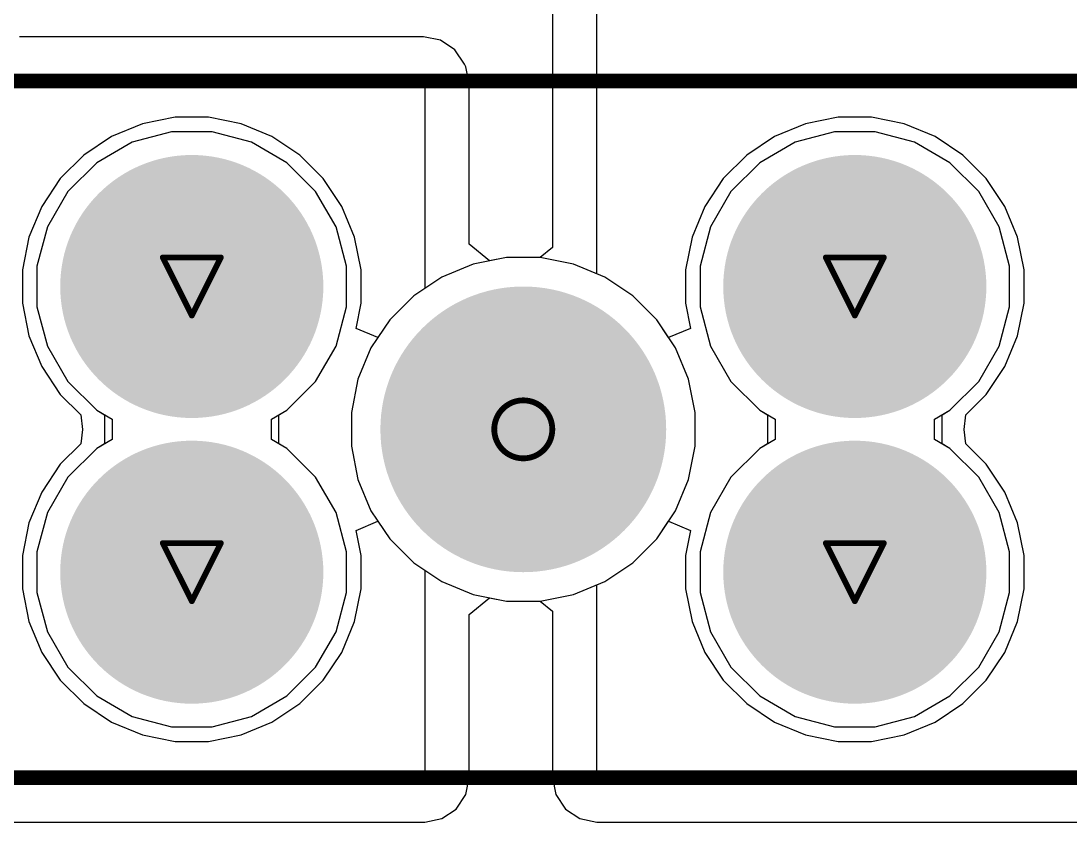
# Model space of a CAD drawing. Header units: inches. Extents: x 0 to 5379, y 0 to 5429.
# Drawn here: x 316.43 to 325.61, y 23.33 to 30.34 of the extents above; entities that cross this region are included whole.
import ezdxf

# ---------------------------------------------------------------- set-up
doc = ezdxf.new("R2010")
doc.units = ezdxf.units.IN
for name, color, linetype in [('Bottom Layer', 5, 'Continuous'), ('Bottom Solder', 6, 'Continuous'), ('Drill Drawing', 1, 'Continuous'), ('GND01', 16, 'Continuous'), ('GND02', 76, 'Continuous'), ('Multi-Layer', 9, 'Continuous'), ('Pad Holes', 156, 'Continuous'), ('PWR', 156, 'Continuous'), ('SIG 01', 90, 'Continuous'), ('Top Layer', 1, 'Continuous'), ('Top Overlay', 2, 'Continuous'), ('Top Solder', 216, 'Continuous')]:
    doc.layers.add(name, color=color, linetype=linetype)

# ---------------------------------------------------------------- blocks, each defined once
blk = doc.blocks.new('178_6165_0002_123')
at = {"layer": 'Bottom Layer'}
h = blk.add_hatch(color=5, dxfattribs=at)
edge = h.paths.add_edge_path()
edge.add_arc((-2.8999, 1.2501), 1.1, 0, 360)
h = blk.add_hatch(color=5, dxfattribs=at)
edge = h.paths.add_edge_path()
edge.add_arc((2.8999, 1.2501), 1.1, 0, 360)
h = blk.add_hatch(color=5, dxfattribs=at)
edge = h.paths.add_edge_path()
edge.add_arc((-2.8999, -1.2501), 1.1, 0, 360)
h = blk.add_hatch(color=5, dxfattribs=at)
edge = h.paths.add_edge_path()
edge.add_arc((2.8999, -1.2501), 1.1, 0, 360)
at = {"layer": 'Bottom Solder'}
h = blk.add_hatch(color=6, dxfattribs=at)
edge = h.paths.add_edge_path()
edge.add_arc((-2.8999, 1.2501), 1.1508, 0, 360)
h = blk.add_hatch(color=6, dxfattribs=at)
edge = h.paths.add_edge_path()
edge.add_arc((2.8999, 1.2501), 1.1508, 0, 360)
h = blk.add_hatch(color=6, dxfattribs=at)
edge = h.paths.add_edge_path()
edge.add_arc((0, 0.0001), 0.1016, 0, 360)
h = blk.add_hatch(color=6, dxfattribs=at)
edge = h.paths.add_edge_path()
edge.add_arc((-2.8999, -1.2501), 1.1508, 0, 360)
h = blk.add_hatch(color=6, dxfattribs=at)
edge = h.paths.add_edge_path()
edge.add_arc((2.8999, -1.2501), 1.1508, 0, 360)
at = {"layer": 'GND01'}
h = blk.add_hatch(color=16, dxfattribs=at)
edge = h.paths.add_edge_path()
edge.add_arc((-2.8999, 1.2501), 1.1, 0, 360)
h = blk.add_hatch(color=16, dxfattribs=at)
edge = h.paths.add_edge_path()
edge.add_arc((2.8999, 1.2501), 1.1, 0, 360)
h = blk.add_hatch(color=16, dxfattribs=at)
edge = h.paths.add_edge_path()
edge.add_arc((-2.8999, -1.2501), 1.1, 0, 360)
h = blk.add_hatch(color=16, dxfattribs=at)
edge = h.paths.add_edge_path()
edge.add_arc((2.8999, -1.2501), 1.1, 0, 360)
at = {"layer": 'GND02'}
h = blk.add_hatch(color=76, dxfattribs=at)
edge = h.paths.add_edge_path()
edge.add_arc((-2.8999, 1.2501), 1.1, 0, 360)
h = blk.add_hatch(color=76, dxfattribs=at)
edge = h.paths.add_edge_path()
edge.add_arc((2.8999, 1.2501), 1.1, 0, 360)
h = blk.add_hatch(color=76, dxfattribs=at)
edge = h.paths.add_edge_path()
edge.add_arc((-2.8999, -1.2501), 1.1, 0, 360)
h = blk.add_hatch(color=76, dxfattribs=at)
edge = h.paths.add_edge_path()
edge.add_arc((2.8999, -1.2501), 1.1, 0, 360)
at = {"layer": 'Multi-Layer'}
h = blk.add_hatch(color=9, dxfattribs=at)
edge = h.paths.add_edge_path()
edge.add_arc((-2.8999, 1.2501), 1.1, 0, 360)
h = blk.add_hatch(color=9, dxfattribs=at)
edge = h.paths.add_edge_path()
edge.add_arc((2.8999, 1.2501), 1.1, 0, 360)
h = blk.add_hatch(color=9, dxfattribs=at)
edge = h.paths.add_edge_path()
edge.add_arc((-2.8999, -1.2501), 1.1, 0, 360)
h = blk.add_hatch(color=9, dxfattribs=at)
edge = h.paths.add_edge_path()
edge.add_arc((2.8999, -1.2501), 1.1, 0, 360)
at = {"layer": 'Pad Holes'}
h = blk.add_hatch(color=7, dxfattribs=at)
edge = h.paths.add_edge_path()
edge.add_arc((-2.8999, 1.2501), 0.75, 0, 360)
h = blk.add_hatch(color=7, dxfattribs=at)
edge = h.paths.add_edge_path()
edge.add_arc((2.8999, 1.2501), 0.75, 0, 360)
h = blk.add_hatch(color=7, dxfattribs=at)
edge = h.paths.add_edge_path()
edge.add_arc((0, 0.0001), 1.25, 0, 360)
h = blk.add_hatch(color=7, dxfattribs=at)
edge = h.paths.add_edge_path()
edge.add_arc((-2.8999, -1.2501), 0.75, 0, 360)
h = blk.add_hatch(color=7, dxfattribs=at)
edge = h.paths.add_edge_path()
edge.add_arc((2.8999, -1.2501), 0.75, 0, 360)
at = {"layer": 'PWR'}
h = blk.add_hatch(color=156, dxfattribs=at)
edge = h.paths.add_edge_path()
edge.add_arc((-2.8999, 1.2501), 1.1, 0, 360)
h = blk.add_hatch(color=156, dxfattribs=at)
edge = h.paths.add_edge_path()
edge.add_arc((2.8999, 1.2501), 1.1, 0, 360)
h = blk.add_hatch(color=156, dxfattribs=at)
edge = h.paths.add_edge_path()
edge.add_arc((-2.8999, -1.2501), 1.1, 0, 360)
h = blk.add_hatch(color=156, dxfattribs=at)
edge = h.paths.add_edge_path()
edge.add_arc((2.8999, -1.2501), 1.1, 0, 360)
at = {"layer": 'SIG 01'}
h = blk.add_hatch(color=90, dxfattribs=at)
edge = h.paths.add_edge_path()
edge.add_arc((-2.8999, 1.2501), 1.1, 0, 360)
h = blk.add_hatch(color=90, dxfattribs=at)
edge = h.paths.add_edge_path()
edge.add_arc((2.8999, 1.2501), 1.1, 0, 360)
h = blk.add_hatch(color=90, dxfattribs=at)
edge = h.paths.add_edge_path()
edge.add_arc((-2.8999, -1.2501), 1.1, 0, 360)
h = blk.add_hatch(color=90, dxfattribs=at)
edge = h.paths.add_edge_path()
edge.add_arc((2.8999, -1.2501), 1.1, 0, 360)
at = {"layer": 'Top Layer'}
h = blk.add_hatch(color=1, dxfattribs=at)
edge = h.paths.add_edge_path()
edge.add_arc((-2.8999, 1.2501), 1.1, 0, 360)
h = blk.add_hatch(color=1, dxfattribs=at)
edge = h.paths.add_edge_path()
edge.add_arc((2.8999, 1.2501), 1.1, 0, 360)
h = blk.add_hatch(color=1, dxfattribs=at)
edge = h.paths.add_edge_path()
edge.add_arc((-2.8999, -1.2501), 1.1, 0, 360)
h = blk.add_hatch(color=1, dxfattribs=at)
edge = h.paths.add_edge_path()
edge.add_arc((2.8999, -1.2501), 1.1, 0, 360)
at = {"layer": 'Top Solder'}
h = blk.add_hatch(color=216, dxfattribs=at)
edge = h.paths.add_edge_path()
edge.add_arc((-2.8999, 1.2501), 1.1508, 0, 360)
h = blk.add_hatch(color=216, dxfattribs=at)
edge = h.paths.add_edge_path()
edge.add_arc((2.8999, 1.2501), 1.1508, 0, 360)
h = blk.add_hatch(color=216, dxfattribs=at)
edge = h.paths.add_edge_path()
edge.add_arc((0, 0.0001), 0.1016, 0, 360)
h = blk.add_hatch(color=216, dxfattribs=at)
edge = h.paths.add_edge_path()
edge.add_arc((-2.8999, -1.2501), 1.1508, 0, 360)
h = blk.add_hatch(color=216, dxfattribs=at)
edge = h.paths.add_edge_path()
edge.add_arc((2.8999, -1.2501), 1.1508, 0, 360)
at = {"layer": 'Top Overlay'}
for points in [[(10.033, 3.0481, 0.127, 0.127, 0), (-10.033, 3.0481, 0.127, 0.127, 0)], [(10.033, -3.0479, 0.127, 0.127, 0), (-10.033, -3.0479, 0.127, 0.127, 0)]]:
    blk.add_lwpolyline(points, format="xyseb", dxfattribs=at)

msp = doc.modelspace()

# ---------------------------------------------------------------- linework, layer by layer
at = {"layer": 'Bottom Layer'}
for p, q in [((317.7462, 29.3749), (317.4019, 29.2826)), ((318.1027, 29.3749), (317.7462, 29.3749)), ((318.4471, 29.2826), (318.1027, 29.3749)), ((323.5461, 29.3749), (323.2017, 29.2826)), ((323.9026, 29.3749), (323.5461, 29.3749)), ((324.2469, 29.2826), (323.9026, 29.3749)), ((317.4019, 29.2826), (317.0931, 29.1044)), ((318.7559, 29.1044), (318.4471, 29.2826)), ((323.2017, 29.2826), (322.8929, 29.1044)), ((324.5557, 29.1044), (324.2469, 29.2826)), ((317.0931, 29.1044), (316.841, 28.8523)), ((319.008, 28.8523), (318.7559, 29.1044)), ((322.8929, 29.1044), (322.6409, 28.8523)), ((324.8078, 28.8523), (324.5557, 29.1044)), ((316.841, 28.8523), (316.6628, 28.5435)), ((319.1862, 28.5435), (319.008, 28.8523)), ((322.6409, 28.8523), (322.4626, 28.5435)), ((324.986, 28.5435), (324.8078, 28.8523)), ((316.6628, 28.5435), (316.5705, 28.1991)), ((319.2785, 28.1991), (319.1862, 28.5435)), ((322.4626, 28.5435), (322.3703, 28.1991)), ((325.0783, 28.1991), (324.986, 28.5435)), ((320.6763, 28.2747), (320.3857, 28.2169)), ((320.9725, 28.2747), (320.6763, 28.2747)), ((321.2631, 28.2169), (320.9725, 28.2747)), ((316.5705, 28.1991), (316.5705, 27.8426)), ((319.2785, 27.8426), (319.2785, 28.1991)), ((320.3857, 28.2169), (320.112, 28.1035)), ((321.5368, 28.1035), (321.2631, 28.2169)), ((322.3703, 28.1991), (322.3703, 27.8426)), ((325.0783, 27.8426), (325.0783, 28.1991)), ((320.112, 28.1035), (319.8657, 27.9389)), ((321.7832, 27.9389), (321.5368, 28.1035)), ((319.8657, 27.9389), (319.6562, 27.7294)), ((321.9926, 27.7294), (321.7832, 27.9389)), ((316.5705, 27.8426), (316.6628, 27.4983)), ((319.1862, 27.4983), (319.2785, 27.8426)), ((322.3703, 27.8426), (322.4626, 27.4983)), ((324.986, 27.4983), (325.0783, 27.8426)), ((319.6562, 27.7294), (319.4916, 27.4831)), ((322.1572, 27.4831), (321.9926, 27.7294)), ((316.6628, 27.4983), (316.841, 27.1895)), ((319.008, 27.1895), (319.1862, 27.4983)), ((319.4916, 27.4831), (319.3782, 27.2094)), ((322.2706, 27.2094), (322.1572, 27.4831)), ((322.4626, 27.4983), (322.6409, 27.1895)), ((324.8078, 27.1895), (324.986, 27.4983)), ((316.841, 27.1895), (317.0931, 26.9374)), ((318.7559, 26.9374), (319.008, 27.1895)), ((319.3782, 27.2094), (319.3204, 26.9188)), ((322.3284, 26.9188), (322.2706, 27.2094)), ((322.6409, 27.1895), (322.8929, 26.9374)), ((324.5557, 26.9374), (324.8078, 27.1895)), ((317.0931, 26.9374), (317.2277, 26.8597)), ((318.6213, 26.8597), (318.7559, 26.9374)), ((319.3204, 26.9188), (319.3204, 26.6226)), ((322.3284, 26.6226), (322.3284, 26.9188)), ((322.8929, 26.9374), (323.0275, 26.8597)), ((324.4211, 26.8597), (324.5557, 26.9374)), ((317.2277, 26.8597), (317.2277, 26.6819)), ((318.6213, 26.6819), (318.6213, 26.8597)), ((323.0275, 26.8597), (323.0275, 26.6819)), ((324.4211, 26.6819), (324.4211, 26.8597)), ((317.2277, 26.6819), (317.0931, 26.6042)), ((318.7559, 26.6042), (318.6213, 26.6819)), ((319.3204, 26.6226), (319.3782, 26.332)), ((322.2706, 26.332), (322.3284, 26.6226)), ((323.0275, 26.6819), (322.8929, 26.6042)), ((324.5557, 26.6042), (324.4211, 26.6819)), ((317.0931, 26.6042), (316.841, 26.3521)), ((319.008, 26.3521), (318.7559, 26.6042)), ((322.8929, 26.6042), (322.6409, 26.3521)), ((324.8078, 26.3521), (324.5557, 26.6042)), ((316.841, 26.3521), (316.6628, 26.0434)), ((319.1862, 26.0434), (319.008, 26.3521)), ((322.6409, 26.3521), (322.4626, 26.0434)), ((324.986, 26.0434), (324.8078, 26.3521)), ((319.3782, 26.332), (319.4916, 26.0583)), ((322.1572, 26.0583), (322.2706, 26.332)), ((316.6628, 26.0434), (316.5705, 25.699)), ((319.2785, 25.699), (319.1862, 26.0434)), ((319.4916, 26.0583), (319.6562, 25.8119)), ((321.9926, 25.8119), (322.1572, 26.0583)), ((322.4626, 26.0434), (322.3703, 25.699)), ((325.0783, 25.699), (324.986, 26.0434)), ((319.6562, 25.8119), (319.8657, 25.6025)), ((321.7832, 25.6025), (321.9926, 25.8119)), ((316.5705, 25.699), (316.5705, 25.3425)), ((319.2785, 25.3425), (319.2785, 25.699)), ((322.3703, 25.699), (322.3703, 25.3425)), ((325.0783, 25.3425), (325.0783, 25.699)), ((319.8657, 25.6025), (320.112, 25.4379)), ((321.5368, 25.4379), (321.7832, 25.6025)), ((320.112, 25.4379), (320.3857, 25.3245)), ((321.2631, 25.3245), (321.5368, 25.4379)), ((316.5705, 25.3425), (316.6628, 24.9981)), ((319.1862, 24.9981), (319.2785, 25.3425)), ((322.3703, 25.3425), (322.4626, 24.9981)), ((324.986, 24.9981), (325.0783, 25.3425)), ((320.3857, 25.3245), (320.6763, 25.2667)), ((320.6763, 25.2667), (320.9725, 25.2667)), ((320.9725, 25.2667), (321.2631, 25.3245)), ((316.6628, 24.9981), (316.841, 24.6894)), ((319.008, 24.6894), (319.1862, 24.9981)), ((322.4626, 24.9981), (322.6409, 24.6894)), ((324.8078, 24.6894), (324.986, 24.9981)), ((316.841, 24.6894), (317.0931, 24.4373)), ((318.7559, 24.4373), (319.008, 24.6894)), ((322.6409, 24.6894), (322.8929, 24.4373)), ((324.5557, 24.4373), (324.8078, 24.6894)), ((317.0931, 24.4373), (317.4019, 24.259)), ((318.4471, 24.259), (318.7559, 24.4373)), ((322.8929, 24.4373), (323.2017, 24.259)), ((324.2469, 24.259), (324.5557, 24.4373)), ((317.4019, 24.259), (317.7462, 24.1668)), ((318.1027, 24.1668), (318.4471, 24.259)), ((323.2017, 24.259), (323.5461, 24.1668)), ((323.9026, 24.1668), (324.2469, 24.259)), ((317.7462, 24.1668), (318.1027, 24.1668)), ((323.5461, 24.1668), (323.9026, 24.1668))]:
    msp.add_line(p, q, dxfattribs=at)
at = {"layer": 'Drill Drawing'}
for points in [[(317.6705, 28.2749, 0.0508, 0.0508, 0), (318.1785, 28.2749, 0.0508, 0.0508, 0)], [(317.6705, 28.2749, 0.0508, 0.0508, 0), (317.9245, 27.7669, 0.0508, 0.0508, 0)], [(317.9245, 27.7669, 0.0508, 0.0508, 0), (318.1785, 28.2749, 0.0508, 0.0508, 0)], [(323.4703, 28.2749, 0.0508, 0.0508, 0), (323.9783, 28.2749, 0.0508, 0.0508, 0)], [(323.4703, 28.2749, 0.0508, 0.0508, 0), (323.7243, 27.7669, 0.0508, 0.0508, 0)], [(323.7243, 27.7669, 0.0508, 0.0508, 0), (323.9783, 28.2749, 0.0508, 0.0508, 0)], [(317.6705, 25.7748, 0.0508, 0.0508, 0), (318.1785, 25.7748, 0.0508, 0.0508, 0)], [(317.6705, 25.7748, 0.0508, 0.0508, 0), (317.9245, 25.2668, 0.0508, 0.0508, 0)], [(317.9245, 25.2668, 0.0508, 0.0508, 0), (318.1785, 25.7748, 0.0508, 0.0508, 0)], [(323.4703, 25.7748, 0.0508, 0.0508, 0), (323.9783, 25.7748, 0.0508, 0.0508, 0)], [(323.4703, 25.7748, 0.0508, 0.0508, 0), (323.7243, 25.2668, 0.0508, 0.0508, 0)], [(323.7243, 25.2668, 0.0508, 0.0508, 0), (323.9783, 25.7748, 0.0508, 0.0508, 0)]]:
    msp.add_lwpolyline(points, format="xyseb", dxfattribs=at)
for points in [[(317.6578, 28.2749, 0.0254, 0.0254, 1), (317.6832, 28.2749, 0.0254, 0.0254, 1)], [(317.6578, 28.2749, 0.0254, 0.0254, 1), (317.6832, 28.2749, 0.0254, 0.0254, 1)], [(318.1658, 28.2749, 0.0254, 0.0254, 1), (318.1912, 28.2749, 0.0254, 0.0254, 1)], [(318.1658, 28.2749, 0.0254, 0.0254, 1), (318.1912, 28.2749, 0.0254, 0.0254, 1)], [(323.4576, 28.2749, 0.0254, 0.0254, 1), (323.483, 28.2749, 0.0254, 0.0254, 1)], [(323.4576, 28.2749, 0.0254, 0.0254, 1), (323.483, 28.2749, 0.0254, 0.0254, 1)], [(323.9656, 28.2749, 0.0254, 0.0254, 1), (323.991, 28.2749, 0.0254, 0.0254, 1)], [(323.9656, 28.2749, 0.0254, 0.0254, 1), (323.991, 28.2749, 0.0254, 0.0254, 1)], [(317.9118, 27.7669, 0.0254, 0.0254, 1), (317.9372, 27.7669, 0.0254, 0.0254, 1)], [(317.9118, 27.7669, 0.0254, 0.0254, 1), (317.9372, 27.7669, 0.0254, 0.0254, 1)], [(323.7116, 27.7669, 0.0254, 0.0254, 1), (323.737, 27.7669, 0.0254, 0.0254, 1)], [(323.7116, 27.7669, 0.0254, 0.0254, 1), (323.737, 27.7669, 0.0254, 0.0254, 1)], [(321.0784, 26.7707, 0.0508, 0.0508, 1), (320.5704, 26.7707, 0.0508, 0.0508, 1)], [(320.5577, 26.7707, 0.0254, 0.0254, 1), (320.5831, 26.7707, 0.0254, 0.0254, 1)], [(321.0657, 26.7707, 0.0254, 0.0254, 1), (321.0911, 26.7707, 0.0254, 0.0254, 1)], [(317.6578, 25.7748, 0.0254, 0.0254, 1), (317.6832, 25.7748, 0.0254, 0.0254, 1)], [(317.6578, 25.7748, 0.0254, 0.0254, 1), (317.6832, 25.7748, 0.0254, 0.0254, 1)], [(318.1658, 25.7748, 0.0254, 0.0254, 1), (318.1912, 25.7748, 0.0254, 0.0254, 1)], [(318.1658, 25.7748, 0.0254, 0.0254, 1), (318.1912, 25.7748, 0.0254, 0.0254, 1)], [(323.4576, 25.7748, 0.0254, 0.0254, 1), (323.483, 25.7748, 0.0254, 0.0254, 1)], [(323.4576, 25.7748, 0.0254, 0.0254, 1), (323.483, 25.7748, 0.0254, 0.0254, 1)], [(323.9656, 25.7748, 0.0254, 0.0254, 1), (323.991, 25.7748, 0.0254, 0.0254, 1)], [(323.9656, 25.7748, 0.0254, 0.0254, 1), (323.991, 25.7748, 0.0254, 0.0254, 1)], [(317.9118, 25.2668, 0.0254, 0.0254, 1), (317.9372, 25.2668, 0.0254, 0.0254, 1)], [(317.9118, 25.2668, 0.0254, 0.0254, 1), (317.9372, 25.2668, 0.0254, 0.0254, 1)], [(323.7116, 25.2668, 0.0254, 0.0254, 1), (323.737, 25.2668, 0.0254, 0.0254, 1)], [(323.7116, 25.2668, 0.0254, 0.0254, 1), (323.737, 25.2668, 0.0254, 0.0254, 1)]]:
    msp.add_lwpolyline(points, format="xyseb", close=True, dxfattribs=at)
at = {"layer": 'GND01'}
for p, q in [((317.7462, 29.3749), (317.4019, 29.2826)), ((318.1027, 29.3749), (317.7462, 29.3749)), ((318.4471, 29.2826), (318.1027, 29.3749)), ((323.5461, 29.3749), (323.2017, 29.2826)), ((323.9026, 29.3749), (323.5461, 29.3749)), ((324.2469, 29.2826), (323.9026, 29.3749)), ((317.4019, 29.2826), (317.0931, 29.1044)), ((318.7559, 29.1044), (318.4471, 29.2826)), ((323.2017, 29.2826), (322.8929, 29.1044)), ((324.5557, 29.1044), (324.2469, 29.2826)), ((317.0931, 29.1044), (316.841, 28.8523)), ((319.008, 28.8523), (318.7559, 29.1044)), ((322.8929, 29.1044), (322.6409, 28.8523)), ((324.8078, 28.8523), (324.5557, 29.1044)), ((316.841, 28.8523), (316.6628, 28.5435)), ((319.1862, 28.5435), (319.008, 28.8523)), ((322.6409, 28.8523), (322.4626, 28.5435)), ((324.986, 28.5435), (324.8078, 28.8523)), ((316.6628, 28.5435), (316.5705, 28.1991)), ((319.2785, 28.1991), (319.1862, 28.5435)), ((322.4626, 28.5435), (322.3703, 28.1991)), ((325.0783, 28.1991), (324.986, 28.5435)), ((320.6763, 28.2747), (320.3857, 28.2169)), ((320.9725, 28.2747), (320.6763, 28.2747)), ((321.2631, 28.2169), (320.9725, 28.2747)), ((316.5705, 28.1991), (316.5705, 27.8426)), ((319.2785, 27.8426), (319.2785, 28.1991)), ((320.3857, 28.2169), (320.112, 28.1035)), ((321.5368, 28.1035), (321.2631, 28.2169)), ((322.3703, 28.1991), (322.3703, 27.8426)), ((325.0783, 27.8426), (325.0783, 28.1991)), ((320.112, 28.1035), (319.8657, 27.9389)), ((321.7832, 27.9389), (321.5368, 28.1035)), ((319.8657, 27.9389), (319.6562, 27.7294)), ((321.9926, 27.7294), (321.7832, 27.9389)), ((316.5705, 27.8426), (316.6628, 27.4983)), ((319.1862, 27.4983), (319.2785, 27.8426)), ((322.3703, 27.8426), (322.4626, 27.4983)), ((324.986, 27.4983), (325.0783, 27.8426)), ((319.6562, 27.7294), (319.4916, 27.4831)), ((322.1572, 27.4831), (321.9926, 27.7294)), ((316.6628, 27.4983), (316.841, 27.1895)), ((319.008, 27.1895), (319.1862, 27.4983)), ((319.4916, 27.4831), (319.3782, 27.2094)), ((322.2706, 27.2094), (322.1572, 27.4831)), ((322.4626, 27.4983), (322.6409, 27.1895)), ((324.8078, 27.1895), (324.986, 27.4983)), ((316.841, 27.1895), (317.0931, 26.9374)), ((318.7559, 26.9374), (319.008, 27.1895)), ((319.3782, 27.2094), (319.3204, 26.9188)), ((322.3284, 26.9188), (322.2706, 27.2094)), ((322.6409, 27.1895), (322.8929, 26.9374)), ((324.5557, 26.9374), (324.8078, 27.1895)), ((317.0931, 26.9374), (317.1617, 26.8978)), ((317.1617, 26.8978), (317.1617, 26.6438)), ((318.6873, 26.8978), (318.7559, 26.9374)), ((318.6873, 26.6438), (318.6873, 26.8978)), ((319.3204, 26.9188), (319.3204, 26.6226)), ((322.3284, 26.6226), (322.3284, 26.9188)), ((322.8929, 26.9374), (322.9615, 26.8978)), ((322.9615, 26.8978), (322.9615, 26.6438)), ((324.4871, 26.8978), (324.5557, 26.9374)), ((324.4871, 26.6438), (324.4871, 26.8978)), ((317.1617, 26.6438), (317.0931, 26.6042)), ((318.7559, 26.6042), (318.6873, 26.6438)), ((319.3204, 26.6226), (319.3782, 26.332)), ((322.2706, 26.332), (322.3284, 26.6226)), ((322.9615, 26.6438), (322.8929, 26.6042)), ((324.5557, 26.6042), (324.4871, 26.6438)), ((317.0931, 26.6042), (316.841, 26.3521)), ((319.008, 26.3521), (318.7559, 26.6042)), ((322.8929, 26.6042), (322.6409, 26.3521)), ((324.8078, 26.3521), (324.5557, 26.6042)), ((316.841, 26.3521), (316.6628, 26.0434)), ((319.1862, 26.0434), (319.008, 26.3521)), ((322.6409, 26.3521), (322.4626, 26.0434)), ((324.986, 26.0434), (324.8078, 26.3521)), ((319.3782, 26.332), (319.4916, 26.0583)), ((322.1572, 26.0583), (322.2706, 26.332)), ((316.6628, 26.0434), (316.5705, 25.699)), ((319.2785, 25.699), (319.1862, 26.0434)), ((319.4916, 26.0583), (319.6562, 25.8119)), ((321.9926, 25.8119), (322.1572, 26.0583)), ((322.4626, 26.0434), (322.3703, 25.699)), ((325.0783, 25.699), (324.986, 26.0434)), ((319.6562, 25.8119), (319.8657, 25.6025)), ((321.7832, 25.6025), (321.9926, 25.8119)), ((316.5705, 25.699), (316.5705, 25.3425)), ((319.2785, 25.3425), (319.2785, 25.699)), ((322.3703, 25.699), (322.3703, 25.3425)), ((325.0783, 25.3425), (325.0783, 25.699)), ((319.8657, 25.6025), (320.112, 25.4379)), ((321.5368, 25.4379), (321.7832, 25.6025)), ((320.112, 25.4379), (320.3857, 25.3245)), ((321.2631, 25.3245), (321.5368, 25.4379)), ((316.5705, 25.3425), (316.6628, 24.9981)), ((319.1862, 24.9981), (319.2785, 25.3425)), ((322.3703, 25.3425), (322.4626, 24.9981)), ((324.986, 24.9981), (325.0783, 25.3425)), ((320.3857, 25.3245), (320.6763, 25.2667)), ((320.6763, 25.2667), (320.9725, 25.2667)), ((320.9725, 25.2667), (321.2631, 25.3245)), ((316.6628, 24.9981), (316.841, 24.6894)), ((319.008, 24.6894), (319.1862, 24.9981)), ((322.4626, 24.9981), (322.6409, 24.6894)), ((324.8078, 24.6894), (324.986, 24.9981)), ((316.841, 24.6894), (317.0931, 24.4373)), ((318.7559, 24.4373), (319.008, 24.6894)), ((322.6409, 24.6894), (322.8929, 24.4373)), ((324.5557, 24.4373), (324.8078, 24.6894)), ((317.0931, 24.4373), (317.4019, 24.259)), ((318.4471, 24.259), (318.7559, 24.4373)), ((322.8929, 24.4373), (323.2017, 24.259)), ((324.2469, 24.259), (324.5557, 24.4373)), ((317.4019, 24.259), (317.7462, 24.1668)), ((318.1027, 24.1668), (318.4471, 24.259)), ((323.2017, 24.259), (323.5461, 24.1668)), ((323.9026, 24.1668), (324.2469, 24.259)), ((317.7462, 24.1668), (318.1027, 24.1668)), ((323.5461, 24.1668), (323.9026, 24.1668))]:
    msp.add_line(p, q, dxfattribs=at)
at = {"layer": 'GND02'}
for p, q in [((317.7462, 29.3749), (317.4019, 29.2826)), ((318.1027, 29.3749), (317.7462, 29.3749)), ((318.4471, 29.2826), (318.1027, 29.3749)), ((323.5461, 29.3749), (323.2017, 29.2826)), ((323.9026, 29.3749), (323.5461, 29.3749)), ((324.2469, 29.2826), (323.9026, 29.3749)), ((317.4019, 29.2826), (317.0931, 29.1044)), ((318.7559, 29.1044), (318.4471, 29.2826)), ((323.2017, 29.2826), (322.8929, 29.1044)), ((324.5557, 29.1044), (324.2469, 29.2826)), ((317.0931, 29.1044), (316.841, 28.8523)), ((319.008, 28.8523), (318.7559, 29.1044)), ((322.8929, 29.1044), (322.6409, 28.8523)), ((324.8078, 28.8523), (324.5557, 29.1044)), ((316.841, 28.8523), (316.6628, 28.5435)), ((319.1862, 28.5435), (319.008, 28.8523)), ((322.6409, 28.8523), (322.4626, 28.5435)), ((324.986, 28.5435), (324.8078, 28.8523)), ((316.6628, 28.5435), (316.5705, 28.1991)), ((319.2785, 28.1991), (319.1862, 28.5435)), ((322.4626, 28.5435), (322.3703, 28.1991)), ((325.0783, 28.1991), (324.986, 28.5435)), ((320.6763, 28.2747), (320.3857, 28.2169)), ((320.9725, 28.2747), (320.6763, 28.2747)), ((321.2631, 28.2169), (320.9725, 28.2747)), ((316.5705, 28.1991), (316.5705, 27.8426)), ((319.2785, 27.8426), (319.2785, 28.1991)), ((320.3857, 28.2169), (320.112, 28.1035)), ((321.5368, 28.1035), (321.2631, 28.2169)), ((322.3703, 28.1991), (322.3703, 27.8426)), ((325.0783, 27.8426), (325.0783, 28.1991)), ((320.112, 28.1035), (319.8657, 27.9389)), ((321.7832, 27.9389), (321.5368, 28.1035)), ((319.8657, 27.9389), (319.6562, 27.7294)), ((321.9926, 27.7294), (321.7832, 27.9389)), ((316.5705, 27.8426), (316.6628, 27.4983)), ((319.1862, 27.4983), (319.2785, 27.8426)), ((322.3703, 27.8426), (322.4626, 27.4983)), ((324.986, 27.4983), (325.0783, 27.8426)), ((319.6562, 27.7294), (319.4916, 27.4831)), ((322.1572, 27.4831), (321.9926, 27.7294)), ((316.6628, 27.4983), (316.841, 27.1895)), ((319.008, 27.1895), (319.1862, 27.4983)), ((319.4916, 27.4831), (319.3782, 27.2094)), ((322.2706, 27.2094), (322.1572, 27.4831)), ((322.4626, 27.4983), (322.6409, 27.1895)), ((324.8078, 27.1895), (324.986, 27.4983)), ((316.841, 27.1895), (317.0931, 26.9374)), ((318.7559, 26.9374), (319.008, 27.1895)), ((319.3782, 27.2094), (319.3204, 26.9188)), ((322.3284, 26.9188), (322.2706, 27.2094)), ((322.6409, 27.1895), (322.8929, 26.9374)), ((324.5557, 26.9374), (324.8078, 27.1895)), ((317.0931, 26.9374), (317.1617, 26.8978)), ((317.1617, 26.8978), (317.1617, 26.6438)), ((318.6873, 26.8978), (318.7559, 26.9374)), ((318.6873, 26.6438), (318.6873, 26.8978)), ((319.3204, 26.9188), (319.3204, 26.6226)), ((322.3284, 26.6226), (322.3284, 26.9188)), ((322.8929, 26.9374), (322.9615, 26.8978)), ((322.9615, 26.8978), (322.9615, 26.6438)), ((324.4871, 26.8978), (324.5557, 26.9374)), ((324.4871, 26.6438), (324.4871, 26.8978)), ((317.1617, 26.6438), (317.0931, 26.6042)), ((318.7559, 26.6042), (318.6873, 26.6438)), ((319.3204, 26.6226), (319.3782, 26.332)), ((322.2706, 26.332), (322.3284, 26.6226)), ((322.9615, 26.6438), (322.8929, 26.6042)), ((324.5557, 26.6042), (324.4871, 26.6438)), ((317.0931, 26.6042), (316.841, 26.3521)), ((319.008, 26.3521), (318.7559, 26.6042)), ((322.8929, 26.6042), (322.6409, 26.3521)), ((324.8078, 26.3521), (324.5557, 26.6042)), ((316.841, 26.3521), (316.6628, 26.0434)), ((319.1862, 26.0434), (319.008, 26.3521)), ((322.6409, 26.3521), (322.4626, 26.0434)), ((324.986, 26.0434), (324.8078, 26.3521)), ((319.3782, 26.332), (319.4916, 26.0583)), ((322.1572, 26.0583), (322.2706, 26.332)), ((316.6628, 26.0434), (316.5705, 25.699)), ((319.2785, 25.699), (319.1862, 26.0434)), ((319.4916, 26.0583), (319.6562, 25.8119)), ((321.9926, 25.8119), (322.1572, 26.0583)), ((322.4626, 26.0434), (322.3703, 25.699)), ((325.0783, 25.699), (324.986, 26.0434)), ((319.6562, 25.8119), (319.8657, 25.6025)), ((321.7832, 25.6025), (321.9926, 25.8119)), ((316.5705, 25.699), (316.5705, 25.3425)), ((319.2785, 25.3425), (319.2785, 25.699)), ((322.3703, 25.699), (322.3703, 25.3425)), ((325.0783, 25.3425), (325.0783, 25.699)), ((319.8657, 25.6025), (320.112, 25.4379)), ((321.5368, 25.4379), (321.7832, 25.6025)), ((320.112, 25.4379), (320.3857, 25.3245)), ((321.2631, 25.3245), (321.5368, 25.4379)), ((316.5705, 25.3425), (316.6628, 24.9981)), ((319.1862, 24.9981), (319.2785, 25.3425)), ((322.3703, 25.3425), (322.4626, 24.9981)), ((324.986, 24.9981), (325.0783, 25.3425)), ((320.3857, 25.3245), (320.6763, 25.2667)), ((320.6763, 25.2667), (320.9725, 25.2667)), ((320.9725, 25.2667), (321.2631, 25.3245)), ((316.6628, 24.9981), (316.841, 24.6894)), ((319.008, 24.6894), (319.1862, 24.9981)), ((322.4626, 24.9981), (322.6409, 24.6894)), ((324.8078, 24.6894), (324.986, 24.9981)), ((316.841, 24.6894), (317.0931, 24.4373)), ((318.7559, 24.4373), (319.008, 24.6894)), ((322.6409, 24.6894), (322.8929, 24.4373)), ((324.5557, 24.4373), (324.8078, 24.6894)), ((317.0931, 24.4373), (317.4019, 24.259)), ((318.4471, 24.259), (318.7559, 24.4373)), ((322.8929, 24.4373), (323.2017, 24.259)), ((324.2469, 24.259), (324.5557, 24.4373)), ((317.4019, 24.259), (317.7462, 24.1668)), ((318.1027, 24.1668), (318.4471, 24.259)), ((323.2017, 24.259), (323.5461, 24.1668)), ((323.9026, 24.1668), (324.2469, 24.259)), ((317.7462, 24.1668), (318.1027, 24.1668)), ((323.5461, 24.1668), (323.9026, 24.1668))]:
    msp.add_line(p, q, dxfattribs=at)
at = {"layer": 'PWR'}
for p, q in [((317.7462, 29.3749), (317.4019, 29.2826)), ((318.1027, 29.3749), (317.7462, 29.3749)), ((318.4471, 29.2826), (318.1027, 29.3749)), ((323.5461, 29.3749), (323.2017, 29.2826)), ((323.9026, 29.3749), (323.5461, 29.3749)), ((324.2469, 29.2826), (323.9026, 29.3749)), ((317.4019, 29.2826), (317.0931, 29.1044)), ((318.7559, 29.1044), (318.4471, 29.2826)), ((323.2017, 29.2826), (322.8929, 29.1044)), ((324.5557, 29.1044), (324.2469, 29.2826)), ((317.0931, 29.1044), (316.841, 28.8523)), ((319.008, 28.8523), (318.7559, 29.1044)), ((322.8929, 29.1044), (322.6409, 28.8523)), ((324.8078, 28.8523), (324.5557, 29.1044)), ((316.841, 28.8523), (316.6628, 28.5435)), ((319.1862, 28.5435), (319.008, 28.8523)), ((322.6409, 28.8523), (322.4626, 28.5435)), ((324.986, 28.5435), (324.8078, 28.8523)), ((316.6628, 28.5435), (316.5705, 28.1991)), ((319.2785, 28.1991), (319.1862, 28.5435)), ((322.4626, 28.5435), (322.3703, 28.1991)), ((325.0783, 28.1991), (324.986, 28.5435)), ((320.6763, 28.2747), (320.3857, 28.2169)), ((320.9725, 28.2747), (320.6763, 28.2747)), ((321.2631, 28.2169), (320.9725, 28.2747)), ((316.5705, 28.1991), (316.5705, 27.8426)), ((319.2785, 27.8426), (319.2785, 28.1991)), ((320.3857, 28.2169), (320.112, 28.1035)), ((321.5368, 28.1035), (321.2631, 28.2169)), ((322.3703, 28.1991), (322.3703, 27.8426)), ((325.0783, 27.8426), (325.0783, 28.1991)), ((320.112, 28.1035), (319.8657, 27.9389)), ((321.7832, 27.9389), (321.5368, 28.1035)), ((319.8657, 27.9389), (319.6562, 27.7294)), ((321.9926, 27.7294), (321.7832, 27.9389)), ((316.5705, 27.8426), (316.6628, 27.4983)), ((319.1862, 27.4983), (319.2785, 27.8426)), ((322.3703, 27.8426), (322.4626, 27.4983)), ((324.986, 27.4983), (325.0783, 27.8426)), ((319.6562, 27.7294), (319.4916, 27.4831)), ((322.1572, 27.4831), (321.9926, 27.7294)), ((316.6628, 27.4983), (316.841, 27.1895)), ((319.008, 27.1895), (319.1862, 27.4983)), ((319.4916, 27.4831), (319.3782, 27.2094)), ((322.2706, 27.2094), (322.1572, 27.4831)), ((322.4626, 27.4983), (322.6409, 27.1895)), ((324.8078, 27.1895), (324.986, 27.4983)), ((316.841, 27.1895), (317.0931, 26.9374)), ((318.7559, 26.9374), (319.008, 27.1895)), ((319.3782, 27.2094), (319.3204, 26.9188)), ((322.3284, 26.9188), (322.2706, 27.2094)), ((322.6409, 27.1895), (322.8929, 26.9374)), ((324.5557, 26.9374), (324.8078, 27.1895)), ((317.0931, 26.9374), (317.1617, 26.8978)), ((317.1617, 26.8978), (317.1617, 26.6438)), ((318.6873, 26.8978), (318.7559, 26.9374)), ((318.6873, 26.6438), (318.6873, 26.8978)), ((319.3204, 26.9188), (319.3204, 26.6226)), ((322.3284, 26.6226), (322.3284, 26.9188)), ((322.8929, 26.9374), (322.9615, 26.8978)), ((322.9615, 26.8978), (322.9615, 26.6438)), ((324.4871, 26.8978), (324.5557, 26.9374)), ((324.4871, 26.6438), (324.4871, 26.8978)), ((317.1617, 26.6438), (317.0931, 26.6042)), ((318.7559, 26.6042), (318.6873, 26.6438)), ((319.3204, 26.6226), (319.3782, 26.332)), ((322.2706, 26.332), (322.3284, 26.6226)), ((322.9615, 26.6438), (322.8929, 26.6042)), ((324.5557, 26.6042), (324.4871, 26.6438)), ((317.0931, 26.6042), (316.841, 26.3521)), ((319.008, 26.3521), (318.7559, 26.6042)), ((322.8929, 26.6042), (322.6409, 26.3521)), ((324.8078, 26.3521), (324.5557, 26.6042)), ((316.841, 26.3521), (316.6628, 26.0434)), ((319.1862, 26.0434), (319.008, 26.3521)), ((322.6409, 26.3521), (322.4626, 26.0434)), ((324.986, 26.0434), (324.8078, 26.3521)), ((319.3782, 26.332), (319.4916, 26.0583)), ((322.1572, 26.0583), (322.2706, 26.332)), ((316.6628, 26.0434), (316.5705, 25.699)), ((319.2785, 25.699), (319.1862, 26.0434)), ((319.4916, 26.0583), (319.6562, 25.8119)), ((321.9926, 25.8119), (322.1572, 26.0583)), ((322.4626, 26.0434), (322.3703, 25.699)), ((325.0783, 25.699), (324.986, 26.0434)), ((319.6562, 25.8119), (319.8657, 25.6025)), ((321.7832, 25.6025), (321.9926, 25.8119)), ((316.5705, 25.699), (316.5705, 25.3425)), ((319.2785, 25.3425), (319.2785, 25.699)), ((322.3703, 25.699), (322.3703, 25.3425)), ((325.0783, 25.3425), (325.0783, 25.699)), ((319.8657, 25.6025), (320.112, 25.4379)), ((321.5368, 25.4379), (321.7832, 25.6025)), ((320.112, 25.4379), (320.3857, 25.3245)), ((321.2631, 25.3245), (321.5368, 25.4379)), ((316.5705, 25.3425), (316.6628, 24.9981)), ((319.1862, 24.9981), (319.2785, 25.3425)), ((322.3703, 25.3425), (322.4626, 24.9981)), ((324.986, 24.9981), (325.0783, 25.3425)), ((320.3857, 25.3245), (320.6763, 25.2667)), ((320.6763, 25.2667), (320.9725, 25.2667)), ((320.9725, 25.2667), (321.2631, 25.3245)), ((316.6628, 24.9981), (316.841, 24.6894)), ((319.008, 24.6894), (319.1862, 24.9981)), ((322.4626, 24.9981), (322.6409, 24.6894)), ((324.8078, 24.6894), (324.986, 24.9981)), ((316.841, 24.6894), (317.0931, 24.4373)), ((318.7559, 24.4373), (319.008, 24.6894)), ((322.6409, 24.6894), (322.8929, 24.4373)), ((324.5557, 24.4373), (324.8078, 24.6894)), ((317.0931, 24.4373), (317.4019, 24.259)), ((318.4471, 24.259), (318.7559, 24.4373)), ((322.8929, 24.4373), (323.2017, 24.259)), ((324.2469, 24.259), (324.5557, 24.4373)), ((317.4019, 24.259), (317.7462, 24.1668)), ((318.1027, 24.1668), (318.4471, 24.259)), ((323.2017, 24.259), (323.5461, 24.1668)), ((323.9026, 24.1668), (324.2469, 24.259)), ((317.7462, 24.1668), (318.1027, 24.1668)), ((323.5461, 24.1668), (323.9026, 24.1668))]:
    msp.add_line(p, q, dxfattribs=at)
at = {"layer": 'SIG 01'}
for p, q in [((317.7786, 29.5019), (317.4925, 29.445)), ((318.0703, 29.5019), (317.7786, 29.5019)), ((318.3565, 29.445), (318.0703, 29.5019)), ((323.5785, 29.5019), (323.2923, 29.445)), ((323.8702, 29.5019), (323.5785, 29.5019)), ((324.1563, 29.445), (323.8702, 29.5019)), ((317.4925, 29.445), (317.223, 29.3333)), ((318.626, 29.3333), (318.3565, 29.445)), ((323.2923, 29.445), (323.0228, 29.3333)), ((324.4258, 29.3333), (324.1563, 29.445)), ((317.223, 29.3333), (316.9804, 29.1713)), ((318.8686, 29.1713), (318.626, 29.3333)), ((323.0228, 29.3333), (322.7802, 29.1713)), ((324.6684, 29.1713), (324.4258, 29.3333)), ((316.9804, 29.1713), (316.7741, 28.965)), ((319.0749, 28.965), (318.8686, 29.1713)), ((322.7802, 29.1713), (322.574, 28.965)), ((324.8747, 28.965), (324.6684, 29.1713)), ((316.7741, 28.965), (316.612, 28.7224)), ((319.2369, 28.7224), (319.0749, 28.965)), ((322.574, 28.965), (322.4119, 28.7224)), ((325.0368, 28.7224), (324.8747, 28.965)), ((316.612, 28.7224), (316.5004, 28.4529)), ((319.3486, 28.4529), (319.2369, 28.7224)), ((322.4119, 28.7224), (322.3002, 28.4529)), ((325.1484, 28.4529), (325.0368, 28.7224)), ((316.5004, 28.4529), (316.4435, 28.1668)), ((319.4055, 28.1668), (319.3486, 28.4529)), ((322.3002, 28.4529), (322.2433, 28.1668)), ((325.2053, 28.1668), (325.1484, 28.4529)), ((320.6763, 28.2747), (320.3857, 28.2169)), ((320.9725, 28.2747), (320.6763, 28.2747)), ((321.2631, 28.2169), (320.9725, 28.2747)), ((320.3857, 28.2169), (320.112, 28.1035)), ((321.5368, 28.1035), (321.2631, 28.2169)), ((316.4435, 28.1668), (316.4435, 27.875)), ((319.4055, 27.875), (319.4055, 28.1668)), ((320.112, 28.1035), (319.8657, 27.9389)), ((321.7832, 27.9389), (321.5368, 28.1035)), ((322.2433, 28.1668), (322.2433, 27.875)), ((325.2053, 27.875), (325.2053, 28.1668)), ((319.8657, 27.9389), (319.6562, 27.7294)), ((321.9926, 27.7294), (321.7832, 27.9389)), ((316.4435, 27.875), (316.5004, 27.5889)), ((319.3616, 27.6543), (319.4055, 27.875)), ((322.2433, 27.875), (322.2872, 27.6543)), ((325.1484, 27.5889), (325.2053, 27.875)), ((319.6562, 27.7294), (319.553, 27.5751)), ((322.0958, 27.5751), (321.9926, 27.7294)), ((319.553, 27.5751), (319.3616, 27.6543)), ((322.2872, 27.6543), (322.0958, 27.5751)), ((316.5004, 27.5889), (316.612, 27.3194)), ((325.0368, 27.3194), (325.1484, 27.5889)), ((316.612, 27.3194), (316.7741, 27.0768)), ((324.8747, 27.0768), (325.0368, 27.3194)), ((316.7741, 27.0768), (316.9534, 26.8975)), ((324.6954, 26.8975), (324.8747, 27.0768)), ((316.9534, 26.8975), (316.9685, 26.7708)), ((324.6803, 26.7708), (324.6954, 26.8975)), ((316.9685, 26.7708), (316.9534, 26.6442)), ((324.6954, 26.6442), (324.6803, 26.7708)), ((316.9534, 26.6442), (316.7741, 26.4648)), ((324.8747, 26.4648), (324.6954, 26.6442)), ((316.7741, 26.4648), (316.612, 26.2223)), ((325.0368, 26.2223), (324.8747, 26.4648)), ((316.612, 26.2223), (316.5004, 25.9528)), ((325.1484, 25.9528), (325.0368, 26.2223)), ((316.5004, 25.9528), (316.4435, 25.6666)), ((319.3617, 25.8869), (319.5531, 25.9662)), ((319.4055, 25.6666), (319.3617, 25.8869)), ((319.5531, 25.9662), (319.6562, 25.8119)), ((321.9926, 25.8119), (322.0957, 25.9662)), ((322.0957, 25.9662), (322.2871, 25.8869)), ((322.2871, 25.8869), (322.2433, 25.6666)), ((325.2053, 25.6666), (325.1484, 25.9528)), ((319.6562, 25.8119), (319.8657, 25.6025)), ((321.7832, 25.6025), (321.9926, 25.8119)), ((316.4435, 25.6666), (316.4435, 25.3749)), ((319.4055, 25.3749), (319.4055, 25.6666)), ((319.8657, 25.6025), (320.112, 25.4379)), ((321.5368, 25.4379), (321.7832, 25.6025)), ((322.2433, 25.6666), (322.2433, 25.3749)), ((325.2053, 25.3749), (325.2053, 25.6666)), ((320.112, 25.4379), (320.3857, 25.3245)), ((321.2631, 25.3245), (321.5368, 25.4379)), ((316.4435, 25.3749), (316.5004, 25.0888)), ((319.3486, 25.0888), (319.4055, 25.3749)), ((322.2433, 25.3749), (322.3002, 25.0888)), ((325.1484, 25.0888), (325.2053, 25.3749)), ((320.3857, 25.3245), (320.6763, 25.2667)), ((320.6763, 25.2667), (320.9725, 25.2667)), ((320.9725, 25.2667), (321.2631, 25.3245)), ((316.5004, 25.0888), (316.612, 24.8192)), ((319.2369, 24.8192), (319.3486, 25.0888)), ((322.3002, 25.0888), (322.4119, 24.8192)), ((325.0368, 24.8192), (325.1484, 25.0888)), ((316.612, 24.8192), (316.7741, 24.5767)), ((319.0749, 24.5767), (319.2369, 24.8192)), ((322.4119, 24.8192), (322.574, 24.5767)), ((324.8747, 24.5767), (325.0368, 24.8192)), ((316.7741, 24.5767), (316.9804, 24.3704)), ((318.8686, 24.3704), (319.0749, 24.5767)), ((322.574, 24.5767), (322.7802, 24.3704)), ((324.6684, 24.3704), (324.8747, 24.5767)), ((316.9804, 24.3704), (317.223, 24.2083)), ((318.626, 24.2083), (318.8686, 24.3704)), ((322.7802, 24.3704), (323.0228, 24.2083)), ((324.4258, 24.2083), (324.6684, 24.3704)), ((317.223, 24.2083), (317.4925, 24.0967)), ((318.3565, 24.0967), (318.626, 24.2083)), ((323.0228, 24.2083), (323.2923, 24.0967)), ((324.1563, 24.0967), (324.4258, 24.2083)), ((317.4925, 24.0967), (317.7786, 24.0398)), ((318.0703, 24.0398), (318.3565, 24.0967)), ((323.2923, 24.0967), (323.5785, 24.0398)), ((323.8702, 24.0398), (324.1563, 24.0967)), ((317.7786, 24.0398), (318.0703, 24.0398)), ((323.5785, 24.0398), (323.8702, 24.0398))]:
    msp.add_line(p, q, dxfattribs=at)
at = {"layer": 'Top Layer'}
for p, q in [((321.4687, 28.1318), (321.4687, 37.2809)), ((321.0802, 36.8987), (321.0802, 28.3631)), ((319.9516, 30.2072), (316.4175, 30.2072)), ((320.1002, 30.1776), (319.9516, 30.2072)), ((320.2262, 30.0934), (320.1002, 30.1776)), ((320.3104, 29.9674), (320.2262, 30.0934)), ((320.3206, 29.9429), (320.3104, 29.9674)), ((320.3502, 29.7942), (320.3206, 29.9429)), ((316.029, 29.8187), (319.9516, 29.8187)), ((319.9516, 29.8187), (319.9617, 29.7942)), ((319.9617, 29.7942), (319.9617, 28.0031)), ((320.3502, 28.3907), (320.3502, 29.7942)), ((320.528, 28.2452), (320.3502, 28.3907)), ((321.0802, 28.3631), (320.9725, 28.2747)), ((320.6763, 28.2747), (320.528, 28.2452)), ((320.9725, 28.2747), (320.6763, 28.2747)), ((321.5368, 28.1035), (321.4687, 28.1318)), ((321.7832, 27.9389), (321.5368, 28.1035)), ((319.9617, 28.0031), (319.8657, 27.9389)), ((319.8657, 27.9389), (319.6562, 27.7294)), ((321.9926, 27.7294), (321.7832, 27.9389)), ((319.6562, 27.7294), (319.4916, 27.4831)), ((322.1572, 27.4831), (321.9926, 27.7294)), ((319.4916, 27.4831), (319.3782, 27.2094)), ((322.2706, 27.2094), (322.1572, 27.4831)), ((319.3782, 27.2094), (319.3204, 26.9188)), ((322.3284, 26.9188), (322.2706, 27.2094)), ((319.3204, 26.9188), (319.3204, 26.6226)), ((322.3284, 26.6226), (322.3284, 26.9188)), ((319.3204, 26.6226), (319.3782, 26.332)), ((322.2706, 26.332), (322.3284, 26.6226)), ((319.3782, 26.332), (319.4916, 26.0583)), ((322.1572, 26.0583), (322.2706, 26.332)), ((319.4916, 26.0583), (319.6562, 25.8119)), ((321.9926, 25.8119), (322.1572, 26.0583)), ((319.6562, 25.8119), (319.8657, 25.6025)), ((321.7832, 25.6025), (321.9926, 25.8119)), ((319.8657, 25.6025), (319.9617, 25.5383)), ((321.5368, 25.4379), (321.7832, 25.6025)), ((319.9617, 25.5383), (319.9617, 23.7227)), ((321.4687, 25.4096), (321.5368, 25.4379)), ((321.4687, 23.7227), (321.4687, 25.4096)), ((320.3502, 25.1507), (320.528, 25.2962)), ((320.528, 25.2962), (320.6763, 25.2667)), ((320.6763, 25.2667), (320.9725, 25.2667)), ((320.9725, 25.2667), (321.0802, 25.1783)), ((320.3502, 23.7227), (320.3502, 25.1507)), ((321.0802, 25.1783), (321.0802, 23.7227)), ((319.9617, 23.7227), (300.8884, 23.7227)), ((320.3206, 23.574), (320.3502, 23.7227)), ((321.0802, 23.7227), (321.1098, 23.574)), ((328.4474, 23.7227), (321.4687, 23.7227)), ((320.2364, 23.448), (320.3206, 23.574)), ((321.1098, 23.574), (321.194, 23.448)), ((320.1104, 23.3638), (320.2364, 23.448)), ((321.194, 23.448), (321.32, 23.3638)), ((300.8884, 23.3342), (319.9617, 23.3342)), ((319.9617, 23.3342), (320.1104, 23.3638)), ((321.32, 23.3638), (321.4687, 23.3342)), ((321.4687, 23.3342), (328.4474, 23.3342))]:
    msp.add_line(p, q, dxfattribs=at)

# ---------------------------------------------------------------- block references
at = {"rotation": 180}
msp.add_blockref('178_6165_0002_123', (320.8244, 26.7708), dxfattribs=at)

doc.saveas('drawing.dxf')
